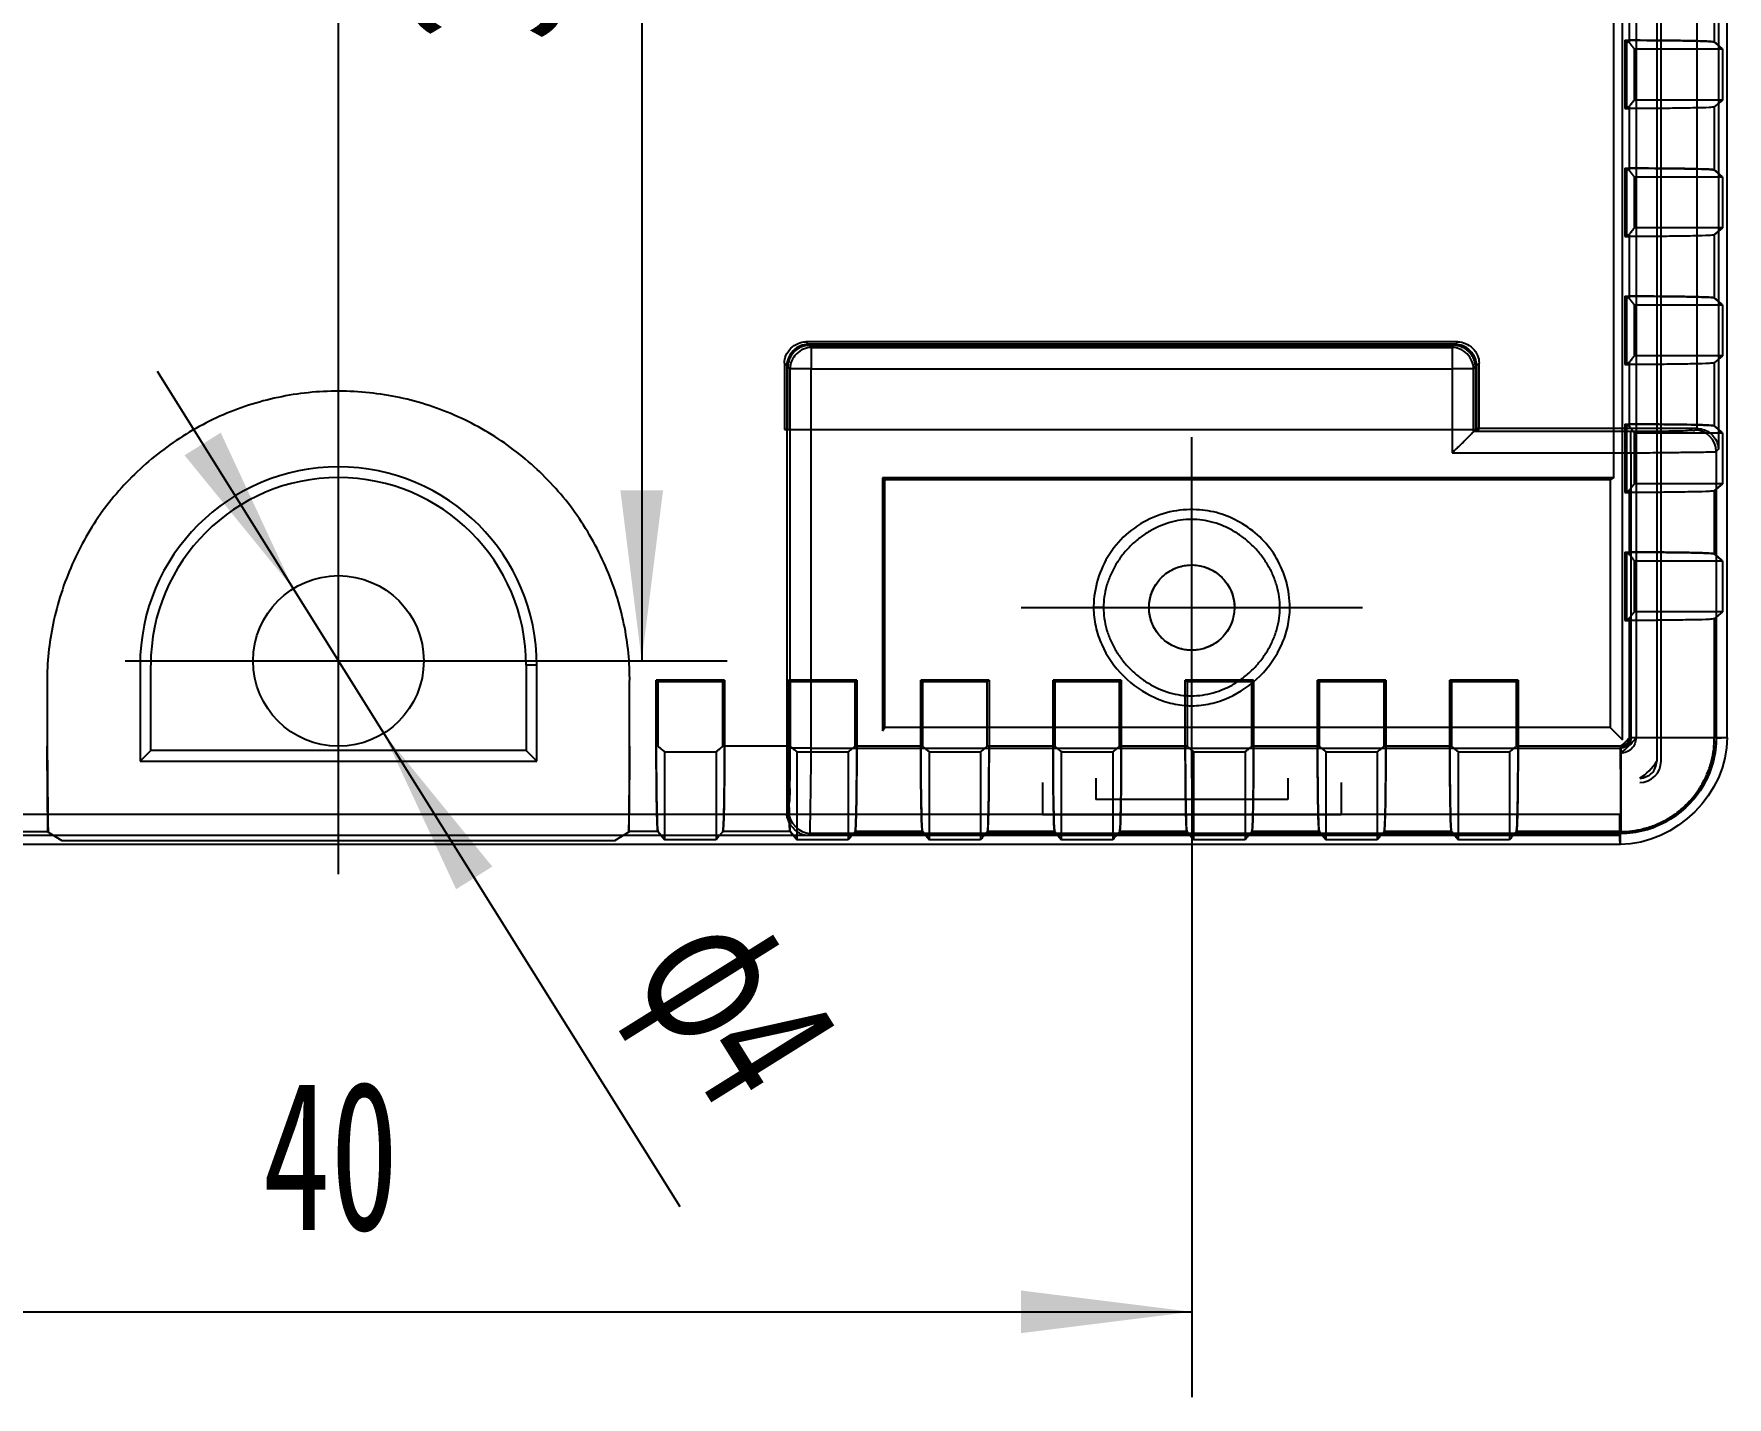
# Model space of a CAD drawing. Header units: millimetres. Extents: x 29 to 396, y -34 to 225.
# Drawn here: x 214.94 to 254.62, y 113.08 to 145.04 of the extents above; entities that cross this region are included whole.
import ezdxf

# ---------------------------------------------------------------- set-up
doc = ezdxf.new("R2010")
doc.units = ezdxf.units.MM
doc.linetypes.add('EB_DASHDOT', pattern=[39, 30, -3, 3, -3])
doc.layers.get('0').update_dxf_attribs({"lineweight": 0})
for name, color, linetype, lineweight in [('CAXA0', 7, 'Continuous', 70), ('CAXA1', 1, 'EB_DASHDOT', 25), ('CAXA4', 3, 'Continuous', 25)]:
    doc.layers.add(name, color=color, linetype=linetype, lineweight=lineweight)
doc.styles.add('标准', font='', dxfattribs={"width": 0.667})
doc.styles.get('标准').set_extended_font_data('FangSong_GB2312')
doc.dimstyles.new('标准', dxfattribs={"dimtxt": 3.5, "dimasz": 4, "dimexe": 2, "dimexo": 0, "dimtad": 1, "dimdsep": 46, "dimtxsty": '标准', "dimcen": 0, "dimdle": 6, "dimazin": 2, "dimtfac": 1, "dimtdec": 3, "dimtmove": 0, "dimatfit": 3, "dimfxl": 0, "dimtolj": 1, "dimtzin": 0, "dimarcsym": 0})

# ---------------------------------------------------------------- blocks, each defined once
blk = doc.blocks.new('*CAXBLOCK1314')
at = {"layer": 'CAXA0', "linetype": 'Continuous', "lineweight": 25}
for points in [[(229.182, 166.841), (228.682, 162.841), (229.682, 162.841)], [(229.182, 130.341), (228.682, 134.341), (229.682, 134.341)]]:
    blk.add_hatch(color=0, dxfattribs=at).paths.add_polyline_path(points, flags=0)
at = {"layer": 'CAXA0', "color": 0, "linetype": 'Continuous', "lineweight": 25}
for p, q in [((227.074, 166.841), (231.182, 166.841)), ((229.182, 166.841), (229.182, 130.341)), ((227.074, 130.341), (231.182, 130.341))]:
    blk.add_line(p, q, dxfattribs=at)
at = {"layer": 'CAXA0', "color": 0, "linetype": 'Continuous', "lineweight": 25, "insert": (223.762, 144.868), "char_height": 3.5, "attachment_point": 1, "rotation": 90, "style": '标准'}
blk.add_mtext('\\fFangSong_GB2312|b0|i0|p34;36.5', dxfattribs=at)
blk = doc.blocks.new('*CAXBLOCK1617')
at = {"layer": 'CAXA0', "linetype": 'Continuous', "lineweight": 25}
for points in [[(221.013, 132.037), (219.315, 135.693), (218.467, 135.162)], [(223.134, 128.646), (225.68, 125.52), (224.832, 124.989)]]:
    blk.add_hatch(color=0, dxfattribs=at).paths.add_polyline_path(points, flags=0)
at = {"layer": 'CAXA0', "color": 0, "linetype": 'Continuous', "lineweight": 25}
blk.add_line((230.081, 117.542), (217.831, 137.123), dxfattribs=at)
at = {"layer": 'CAXA0', "color": 0, "linetype": 'Continuous', "lineweight": 25, "insert": (231.853, 124.929), "char_height": 3.5, "attachment_point": 1, "rotation": 302.0312, "style": '标准'}
blk.add_mtext('\\fFangSong_GB2312|b0|i0|p34;φ4', dxfattribs=at)
blk = doc.blocks.new('*CAXBLOCK1718')
at = {"layer": 'CAXA0', "linetype": 'Continuous', "lineweight": 25}
for points in [[(202.074, 115.082), (206.074, 114.582), (206.074, 115.582)], [(242.074, 115.082), (238.074, 114.582), (238.074, 115.582)]]:
    blk.add_hatch(color=0, dxfattribs=at).paths.add_polyline_path(points, flags=0)
at = {"layer": 'CAXA0', "color": 0, "linetype": 'Continuous', "lineweight": 25}
for p, q in [((242.074, 127.591), (242.074, 113.082)), ((202.074, 126.291), (202.074, 113.082)), ((202.074, 115.082), (242.074, 115.082))]:
    blk.add_line(p, q, dxfattribs=at)
at = {"layer": 'CAXA0', "color": 0, "linetype": 'Continuous', "lineweight": 25, "insert": (220.299, 120.502), "char_height": 3.5, "attachment_point": 1, "style": '标准'}
blk.add_mtext('\\fFangSong_GB2312|b0|i0|p34;40', dxfattribs=at)

msp = doc.modelspace()

# ---------------------------------------------------------------- linework, layer by layer
at = {"color": 0, "linetype": 'Continuous', "lineweight": 25}
for p, q in [((253.074, 127.991), (253.074, 169.191)), ((254.624, 128.541), (254.624, 168.641)), ((251.965, 134.634), (251.965, 162.548)), ((254.42, 161.88), (254.42, 135.302)), ((253.92, 135.791), (253.92, 161.391)), ((252.171, 128.494), (252.171, 148.591)), ((252.49, 148.591), (252.49, 128.541)), ((252.974, 148.591), (252.974, 127.991)), ((252.325, 146.331), (252.325, 144.851)), ((254.323, 146.328), (254.323, 144.853)), ((252.224, 144.891), (252.423, 144.891)), ((252.264, 144.851), (252.224, 144.891)), ((252.224, 144.891), (252.224, 143.291)), ((252.325, 144.851), (252.264, 144.851)), ((252.264, 144.851), (252.264, 143.331)), ((252.451, 144.691), (254.515, 144.691)), ((252.451, 143.491), (252.451, 144.691)), ((254.515, 144.691), (254.323, 144.853)), ((254.515, 144.691), (254.515, 143.491)), ((252.264, 143.331), (252.224, 143.291)), ((252.224, 143.291), (252.324, 143.291)), ((252.264, 143.331), (252.325, 143.331)), ((252.325, 143.331), (252.325, 141.851)), ((254.515, 143.491), (252.451, 143.491)), ((254.515, 143.491), (254.323, 143.328)), ((254.323, 143.328), (254.323, 141.853)), ((252.224, 141.891), (252.423, 141.891)), ((252.264, 141.851), (252.224, 141.891)), ((252.224, 141.891), (252.224, 140.291)), ((252.325, 141.851), (252.264, 141.851)), ((252.264, 141.851), (252.264, 140.331)), ((252.451, 141.691), (254.515, 141.691)), ((252.451, 140.491), (252.451, 141.691)), ((254.515, 141.691), (254.323, 141.853)), ((254.515, 141.691), (254.515, 140.491)), ((252.264, 140.331), (252.224, 140.291)), ((252.224, 140.291), (252.324, 140.291)), ((252.264, 140.331), (252.325, 140.331)), ((252.325, 140.331), (252.325, 138.851)), ((254.515, 140.491), (252.451, 140.491)), ((254.323, 140.329), (254.515, 140.491)), ((254.515, 140.491), (254.323, 140.328)), ((254.323, 140.329), (254.323, 138.853)), ((252.224, 138.891), (252.423, 138.891)), ((252.264, 138.851), (252.224, 138.891)), ((252.224, 138.891), (252.224, 137.291)), ((252.325, 138.851), (252.264, 138.851)), ((252.264, 138.851), (252.264, 137.331)), ((252.451, 138.691), (254.515, 138.691)), ((252.451, 137.491), (252.451, 138.691)), ((254.515, 138.691), (254.323, 138.853)), ((254.515, 138.691), (254.515, 137.491)), ((248.31, 137.822), (233.026, 137.822)), ((233.084, 137.765), (233.026, 137.822)), ((248.253, 137.765), (233.084, 137.765)), ((233.111, 137.737), (248.226, 137.737)), ((233.157, 137.691), (233.111, 137.737)), ((248.226, 137.737), (248.18, 137.691)), ((248.31, 137.822), (248.253, 137.765)), ((233.157, 137.691), (248.18, 137.691)), ((233.157, 137.691), (233.157, 137.191)), ((248.179, 137.691), (248.18, 135.218)), ((252.264, 137.331), (252.224, 137.291)), ((252.264, 137.331), (252.325, 137.331)), ((252.325, 137.331), (252.325, 135.851)), ((254.515, 137.491), (252.451, 137.491)), ((254.515, 137.491), (254.323, 137.328)), ((254.323, 137.329), (254.323, 135.853)), ((232.526, 137.322), (232.584, 137.265)), ((232.526, 137.322), (232.526, 135.764)), ((232.584, 137.265), (232.584, 135.764)), ((232.658, 137.191), (232.611, 137.237)), ((232.611, 135.764), (232.611, 137.237)), ((233.157, 137.191), (232.657, 137.191)), ((232.657, 137.191), (232.657, 128.296)), ((233.157, 137.191), (248.18, 137.191)), ((233.157, 128.296), (233.157, 137.191)), ((248.68, 137.191), (248.18, 137.191)), ((248.726, 137.237), (248.679, 137.191)), ((248.68, 135.717), (248.68, 137.191)), ((248.726, 137.237), (248.726, 135.764)), ((248.753, 137.265), (248.81, 137.322)), ((248.753, 135.791), (248.753, 137.265)), ((248.81, 135.764), (248.81, 137.322)), ((252.224, 137.291), (252.324, 137.291)), ((232.611, 135.764), (232.526, 135.764)), ((232.584, 135.764), (232.584, 126.745)), ((232.611, 135.764), (248.81, 135.764)), ((248.68, 135.717), (248.753, 135.791)), ((253.92, 135.791), (248.753, 135.791)), ((252.224, 135.891), (252.423, 135.891)), ((252.264, 135.851), (252.224, 135.891)), ((252.224, 135.891), (252.224, 134.291)), ((252.325, 135.851), (252.264, 135.851)), ((252.264, 135.851), (252.264, 134.331)), ((253.908, 135.791), (253.868, 135.751)), ((254.515, 135.691), (254.323, 135.853)), ((252.369, 135.717), (248.68, 135.717)), ((252.369, 135.218), (252.369, 135.717)), ((252.451, 135.691), (254.515, 135.691)), ((252.451, 134.491), (252.451, 135.691)), ((254.515, 135.691), (254.515, 134.491)), ((248.18, 135.218), (252.369, 135.218)), ((252.369, 135.218), (252.369, 128.532)), ((254.42, 135.302), (254.368, 135.251)), ((254.368, 135.251), (254.368, 128.532)), ((251.965, 134.634), (234.83, 134.634)), ((234.88, 134.584), (234.83, 134.634)), ((234.83, 134.634), (234.83, 128.7)), ((251.88, 134.584), (234.88, 134.584)), ((234.88, 128.784), (234.88, 134.584)), ((251.88, 134.584), (251.88, 128.784)), ((252.264, 134.331), (252.224, 134.291)), ((252.224, 134.291), (252.324, 134.291)), ((252.264, 134.331), (252.325, 134.331)), ((252.325, 134.331), (252.325, 132.851)), ((254.515, 134.491), (252.451, 134.491)), ((254.323, 134.329), (254.515, 134.491)), ((254.515, 134.491), (254.323, 134.328)), ((254.323, 134.329), (254.323, 132.853)), ((252.224, 132.891), (252.423, 132.891)), ((252.264, 132.851), (252.224, 132.891)), ((252.224, 132.891), (252.224, 131.291)), ((252.325, 132.851), (252.264, 132.851)), ((252.264, 132.851), (252.264, 131.331)), ((252.451, 132.691), (254.515, 132.691)), ((252.451, 131.491), (252.451, 132.691)), ((254.515, 132.691), (254.323, 132.853)), ((254.515, 132.691), (254.515, 131.491)), ((240.006, 131.591), (239.774, 131.591)), ((244.141, 131.591), (244.374, 131.591)), ((254.515, 131.491), (252.451, 131.491)), ((254.515, 131.491), (254.323, 131.328)), ((252.264, 131.331), (252.224, 131.291)), ((252.224, 131.291), (252.324, 131.291)), ((252.264, 131.331), (252.325, 131.331)), ((252.325, 131.331), (252.325, 128.541)), ((254.323, 131.329), (254.323, 128.541)), ((217.424, 130.241), (217.424, 127.991)), ((217.674, 128.241), (217.674, 130.241)), ((226.724, 130.241), (226.474, 130.241)), ((226.474, 130.241), (226.474, 128.241)), ((226.724, 127.991), (226.724, 130.241)), ((215.247, 129.841), (215.247, 128.341)), ((228.9, 128.341), (228.9, 129.841)), ((231.124, 129.891), (229.524, 129.891)), ((229.524, 129.891), (229.564, 129.851)), ((229.524, 128.241), (229.524, 129.891)), ((231.083, 129.851), (229.564, 129.851)), ((229.564, 129.851), (229.564, 128.34)), ((231.083, 129.851), (231.124, 129.891)), ((231.083, 128.34), (231.083, 129.851)), ((231.124, 129.891), (231.124, 128.241)), ((234.224, 129.891), (232.624, 129.891)), ((232.624, 129.891), (232.664, 129.851)), ((232.624, 128.241), (232.624, 129.891)), ((234.183, 129.851), (232.664, 129.851)), ((232.664, 129.851), (232.664, 128.34)), ((234.183, 129.851), (234.224, 129.891)), ((234.183, 128.34), (234.183, 129.851)), ((234.224, 129.891), (234.224, 128.241)), ((237.324, 129.891), (235.724, 129.891)), ((235.724, 129.891), (235.764, 129.851)), ((235.724, 128.241), (235.724, 129.891)), ((237.283, 129.851), (235.764, 129.851)), ((235.764, 129.851), (235.764, 128.34)), ((237.283, 129.851), (237.324, 129.891)), ((237.283, 128.34), (237.283, 129.851)), ((237.324, 129.891), (237.324, 128.241)), ((240.424, 129.891), (238.824, 129.891)), ((238.824, 129.891), (238.864, 129.851)), ((238.824, 128.241), (238.824, 129.891)), ((240.383, 129.851), (238.864, 129.851)), ((238.864, 129.851), (238.864, 128.34)), ((240.383, 129.851), (240.424, 129.891)), ((240.383, 128.34), (240.383, 129.851)), ((240.424, 129.891), (240.424, 128.241)), ((243.524, 129.891), (241.924, 129.891)), ((241.924, 129.891), (241.964, 129.851)), ((241.924, 128.241), (241.924, 129.891)), ((243.483, 129.851), (241.964, 129.851)), ((241.964, 129.851), (241.964, 128.34)), ((243.483, 129.851), (243.524, 129.891)), ((243.483, 128.34), (243.483, 129.851)), ((243.524, 129.891), (243.524, 128.241)), ((246.624, 129.891), (245.024, 129.891)), ((245.024, 129.891), (245.064, 129.851)), ((245.024, 128.241), (245.024, 129.891)), ((246.583, 129.851), (245.064, 129.851)), ((245.064, 129.851), (245.064, 128.34)), ((246.583, 129.851), (246.624, 129.891)), ((246.583, 128.34), (246.583, 129.851)), ((246.624, 129.891), (246.624, 128.241)), ((249.724, 129.891), (248.124, 129.891)), ((248.124, 129.891), (248.164, 129.851)), ((248.124, 128.241), (248.124, 129.891)), ((249.683, 129.851), (248.164, 129.851)), ((248.164, 129.851), (248.164, 128.34)), ((249.683, 129.851), (249.724, 129.891)), ((249.683, 128.34), (249.683, 129.851)), ((249.724, 129.891), (249.724, 128.241)), ((234.83, 128.7), (234.88, 128.784)), ((251.88, 128.784), (234.88, 128.784)), ((251.88, 128.784), (252.171, 128.494)), ((217.424, 127.991), (217.674, 128.241)), ((226.474, 128.241), (217.674, 128.241)), ((226.724, 127.991), (226.474, 128.241)), ((229.724, 128.214), (230.924, 128.214)), ((229.724, 126.15), (229.724, 128.214)), ((230.924, 128.214), (230.924, 126.15)), ((232.664, 128.34), (231.083, 128.34)), ((233.157, 128.296), (232.657, 128.296)), ((232.824, 128.214), (234.024, 128.214)), ((232.824, 126.15), (232.824, 128.214)), ((233.157, 128.296), (252.132, 128.296)), ((234.024, 128.214), (234.024, 126.15)), ((235.764, 128.34), (234.183, 128.34)), ((235.924, 128.214), (237.124, 128.214)), ((235.924, 126.15), (235.924, 128.214)), ((237.124, 128.214), (237.124, 126.15)), ((238.864, 128.34), (237.283, 128.34)), ((239.024, 128.214), (240.224, 128.214)), ((239.024, 126.15), (239.024, 128.214)), ((240.224, 128.214), (240.224, 126.15)), ((241.964, 128.34), (240.383, 128.34)), ((242.124, 128.214), (243.324, 128.214)), ((242.124, 126.15), (242.124, 128.214)), ((243.324, 128.214), (243.324, 126.15)), ((245.064, 128.34), (243.483, 128.34)), ((245.224, 128.214), (246.424, 128.214)), ((245.224, 126.15), (245.224, 128.214)), ((246.424, 128.214), (246.424, 126.15)), ((248.164, 128.34), (246.583, 128.34)), ((248.324, 128.214), (249.524, 128.214)), ((248.324, 126.15), (248.324, 128.214)), ((249.524, 128.214), (249.524, 126.15)), ((252.124, 128.34), (249.683, 128.34)), ((252.189, 128.306), (252.117, 128.296)), ((252.12, 128.296), (252.132, 126.296)), ((252.124, 128.341), (252.124, 126.342)), ((252.132, 128.296), (252.132, 126.296)), ((252.256, 128.337), (252.189, 128.306)), ((252.339, 128.426), (252.256, 128.337)), ((254.624, 128.541), (252.324, 128.541)), ((252.369, 128.532), (252.339, 128.426)), ((252.369, 128.55), (254.368, 128.55)), ((254.368, 128.532), (254.624, 128.55)), ((217.424, 127.991), (226.724, 127.991)), ((238.574, 127.491), (238.574, 126.741)), ((239.824, 127.591), (239.824, 127.091)), ((244.324, 127.591), (244.324, 127.091)), ((245.574, 127.491), (245.574, 126.741)), ((244.324, 127.091), (239.824, 127.091)), ((197.079, 126.745), (252.102, 126.745)), ((232.624, 126.796), (232.584, 126.756)), ((238.574, 126.741), (245.574, 126.741)), ((252.102, 126.745), (252.102, 126.245)), ((252.102, 126.245), (196.592, 126.245)), ((214.586, 126.342), (215.267, 126.342)), ((215.247, 126.342), (215.592, 126.132)), ((228.555, 126.132), (228.9, 126.342)), ((229.561, 126.342), (228.88, 126.342)), ((229.561, 126.342), (229.724, 126.15)), ((229.724, 126.15), (229.561, 126.342)), ((232.661, 126.342), (231.086, 126.342)), ((232.661, 126.342), (232.824, 126.15)), ((232.824, 126.15), (232.661, 126.342)), ((233.123, 126.296), (233.072, 126.245)), ((252.132, 126.296), (233.123, 126.296)), ((235.761, 126.342), (234.186, 126.342)), ((235.761, 126.342), (235.924, 126.15)), ((235.924, 126.15), (235.761, 126.342)), ((238.861, 126.342), (237.286, 126.342)), ((238.861, 126.342), (239.024, 126.15)), ((239.024, 126.15), (238.861, 126.342)), ((241.961, 126.342), (240.386, 126.342)), ((241.961, 126.342), (242.124, 126.15)), ((242.124, 126.15), (241.961, 126.342)), ((245.061, 126.342), (243.486, 126.342)), ((245.061, 126.342), (245.224, 126.15)), ((245.224, 126.15), (245.061, 126.342)), ((248.161, 126.342), (246.586, 126.342)), ((248.161, 126.342), (248.324, 126.15)), ((248.324, 126.15), (248.161, 126.342)), ((252.124, 126.342), (249.686, 126.342)), ((252.114, 126.041), (252.099, 126.296)), ((252.124, 126.041), (252.124, 126.342)), ((252.124, 126.041), (192.024, 126.041)), ((215.592, 126.132), (228.555, 126.132)), ((230.924, 126.15), (229.724, 126.15)), ((234.024, 126.15), (232.824, 126.15)), ((237.124, 126.15), (235.924, 126.15)), ((240.224, 126.15), (239.024, 126.15)), ((243.324, 126.15), (242.124, 126.15)), ((246.424, 126.15), (245.224, 126.15)), ((249.524, 126.15), (248.324, 126.15))]:
    msp.add_line(p, q, dxfattribs=at)
for centre, radius in [((242.074, 131.591), 1), ((222.074, 130.341), 2)]:
    msp.add_circle(centre, radius, dxfattribs=at)
for centre, radius, start, end in [((251.094, 140.849), 5.144, 48.3221, 51.125), ((251.094, 137.849), 5.144, 48.3214, 51.1251), ((251.094, 134.849), 5.144, 48.3221, 51.125), ((232.555, 127.152), 8.611, 89.8096, 90.1904), ((232.497, 126.98), 8.784, 89.2532, 89.4324), ((253.868, 135.251), 0.5, 0.0361, 89.9639), ((251.094, 131.849), 5.144, 48.3214, 51.1251), ((222.074, 130.241), 4.65, 0, 180), ((222.074, 130.241), 4.4, 0, 180), ((271.386, 101.626), 38.298, 120.4708, 120.618), ((251.094, 128.849), 5.144, 48.3221, 51.125), ((250.777, 129.888), 2.179, 308.1707, 321.8293), ((251.383, 129.281), 1.198, 308.1707, 321.8293), ((252.574, 127.991), 0.5, 270, 360)]:
    msp.add_arc(centre, radius, start, end, dxfattribs=at)
for points, knots in [([(254.323, 144.853), (254.298, 144.857), (254.206, 144.869), (254.008, 144.872), (253.701, 144.881), (253.3, 144.886), (252.831, 144.89), (252.497, 144.891), (252.324, 144.891)], [0, 0, 0, 0, 0.076499, 0.278488, 0.591535, 0.999243, 1.480639, 2.000453, 2.000453, 2.000453, 2.000453]), ([(252.423, 144.891), (252.591, 144.891), (252.903, 144.89), (253.334, 144.886), (253.685, 144.881), (253.951, 144.876), (254.138, 144.868), (254.253, 144.865), (254.307, 144.857), (254.323, 144.854)], [0, 0, 0, 0, 0.503613, 0.936237, 1.291408, 1.558587, 1.733889, 1.853468, 1.90021, 1.90021, 1.90021, 1.90021]), ([(252.451, 144.691), (252.437, 144.709), (252.408, 144.744), (252.366, 144.797), (252.339, 144.833), (252.325, 144.851)], [0, 0, 0, 0, 0.0679671, 0.1356764, 0.2031294, 0.2031294, 0.2031294, 0.2031294]), ([(254.323, 143.328), (254.283, 143.323), (254.135, 143.309), (253.831, 143.305), (253.388, 143.296), (252.866, 143.292), (252.498, 143.291), (252.309, 143.291)], [0, 0, 0, 0, 0.119719, 0.446981, 0.91125, 1.447742, 2.014844, 2.014844, 2.014844, 2.014844]), ([(252.325, 143.331), (252.339, 143.349), (252.366, 143.385), (252.408, 143.438), (252.437, 143.473), (252.451, 143.491)], [0, 0, 0, 0, 0.0674531, 0.1351624, 0.2031294, 0.2031294, 0.2031294, 0.2031294]), ([(254.323, 141.853), (254.298, 141.857), (254.206, 141.869), (254.008, 141.872), (253.701, 141.882), (253.3, 141.886), (252.831, 141.89), (252.497, 141.891), (252.324, 141.891)], [0, 0, 0, 0, 0.076499, 0.278488, 0.591535, 0.999243, 1.480639, 2.000453, 2.000453, 2.000453, 2.000453]), ([(252.451, 141.691), (252.437, 141.709), (252.408, 141.744), (252.366, 141.797), (252.339, 141.833), (252.325, 141.851)], [0, 0, 0, 0, 0.0679671, 0.1356764, 0.2031294, 0.2031294, 0.2031294, 0.2031294]), ([(252.423, 141.891), (252.591, 141.891), (252.903, 141.89), (253.333, 141.886), (253.685, 141.881), (253.951, 141.876), (254.138, 141.868), (254.252, 141.865), (254.307, 141.857), (254.323, 141.854)], [0, 0, 0, 0, 0.50319, 0.935523, 1.290541, 1.557702, 1.733175, 1.853009, 1.900151, 1.900151, 1.900151, 1.900151]), ([(254.323, 140.328), (254.283, 140.323), (254.134, 140.309), (253.829, 140.305), (253.386, 140.296), (252.863, 140.292), (252.496, 140.291), (252.307, 140.291)], [0, 0, 0, 0, 0.121044, 0.449135, 0.913542, 1.449904, 2.016952, 2.016952, 2.016952, 2.016952]), ([(252.325, 140.331), (252.339, 140.349), (252.366, 140.385), (252.408, 140.438), (252.437, 140.473), (252.451, 140.491)], [0, 0, 0, 0, 0.0674531, 0.1351624, 0.2031294, 0.2031294, 0.2031294, 0.2031294]), ([(254.323, 138.853), (254.298, 138.857), (254.206, 138.869), (254.008, 138.872), (253.701, 138.882), (253.3, 138.886), (252.831, 138.89), (252.497, 138.891), (252.324, 138.891)], [0, 0, 0, 0, 0.076499, 0.278488, 0.591535, 0.999243, 1.480639, 2.000453, 2.000453, 2.000453, 2.000453]), ([(252.451, 138.691), (252.437, 138.709), (252.408, 138.744), (252.366, 138.797), (252.339, 138.833), (252.325, 138.851)], [0, 0, 0, 0, 0.0679671, 0.1356764, 0.2031294, 0.2031294, 0.2031294, 0.2031294]), ([(252.423, 138.891), (252.591, 138.891), (252.903, 138.89), (253.334, 138.886), (253.685, 138.881), (253.951, 138.876), (254.138, 138.868), (254.253, 138.865), (254.307, 138.857), (254.323, 138.854)], [0, 0, 0, 0, 0.503613, 0.936237, 1.291408, 1.558587, 1.733889, 1.853468, 1.90021, 1.90021, 1.90021, 1.90021]), ([(232.526, 137.322), (232.526, 137.383), (232.555, 137.513), (232.669, 137.679), (232.835, 137.793), (232.965, 137.822), (233.026, 137.822)], [0, 0, 0, 0, 0.1836308, 0.3867837, 0.5904803, 0.7743841, 0.7743841, 0.7743841, 0.7743841]), ([(233.084, 137.765), (233.022, 137.765), (232.892, 137.736), (232.727, 137.622), (232.612, 137.456), (232.584, 137.326), (232.584, 137.265)], [0, 0, 0, 0, 0.1836308, 0.3867837, 0.5904803, 0.7743841, 0.7743841, 0.7743841, 0.7743841]), ([(233.111, 137.737), (233.045, 137.737), (232.907, 137.713), (232.739, 137.589), (232.63, 137.419), (232.611, 137.289), (232.611, 137.229)], [0, 0, 0, 0, 0.1996582, 0.4054346, 0.6080259, 0.7892974, 0.7892974, 0.7892974, 0.7892974]), ([(248.726, 137.237), (248.726, 137.264), (248.72, 137.32), (248.697, 137.401), (248.659, 137.479), (248.608, 137.552), (248.544, 137.616), (248.47, 137.67), (248.39, 137.709), (248.308, 137.732), (248.253, 137.737), (248.226, 137.737)], [0, 0, 0, 0, 0.0812273, 0.1652986, 0.2518675, 0.3408388, 0.4315183, 0.5228816, 0.6121316, 0.6972504, 0.778376, 0.778376, 0.778376, 0.778376]), ([(248.753, 137.265), (248.753, 137.326), (248.725, 137.456), (248.61, 137.622), (248.445, 137.736), (248.314, 137.765), (248.253, 137.765)], [0, 0, 0, 0, 0.1836308, 0.3867837, 0.5904803, 0.7743841, 0.7743841, 0.7743841, 0.7743841]), ([(248.31, 137.822), (248.371, 137.822), (248.501, 137.794), (248.667, 137.679), (248.782, 137.514), (248.81, 137.383), (248.81, 137.322)], [0, 0, 0, 0, 0.1836308, 0.3867837, 0.5904803, 0.7743841, 0.7743841, 0.7743841, 0.7743841]), ([(233.158, 137.691), (233.096, 137.691), (232.966, 137.662), (232.801, 137.548), (232.686, 137.382), (232.658, 137.252), (232.658, 137.191)], [0, 0, 0, 0, 0.1836308, 0.3867837, 0.5904803, 0.7743841, 0.7743841, 0.7743841, 0.7743841]), ([(248.679, 137.191), (248.679, 137.252), (248.651, 137.382), (248.536, 137.548), (248.371, 137.662), (248.24, 137.691), (248.179, 137.691)], [0, 0, 0, 0, 0.1836308, 0.3867837, 0.5904803, 0.7743841, 0.7743841, 0.7743841, 0.7743841]), ([(254.323, 137.328), (254.283, 137.323), (254.135, 137.309), (253.831, 137.305), (253.388, 137.296), (252.866, 137.292), (252.498, 137.291), (252.309, 137.291)], [0, 0, 0, 0, 0.119719, 0.446981, 0.91125, 1.447742, 2.014844, 2.014844, 2.014844, 2.014844]), ([(252.325, 137.331), (252.339, 137.349), (252.366, 137.385), (252.408, 137.438), (252.437, 137.473), (252.451, 137.491)], [0, 0, 0, 0, 0.0674531, 0.1351624, 0.2031294, 0.2031294, 0.2031294, 0.2031294]), ([(233.137, 137.191), (233.138, 137.194), (233.139, 137.201), (233.147, 137.209), (233.154, 137.211), (233.158, 137.211)], [0, 0, 0, 0, 0.01087334, 0.02073463, 0.03114074, 0.03114074, 0.03114074, 0.03114074]), ([(248.179, 137.211), (248.183, 137.211), (248.19, 137.209), (248.197, 137.201), (248.199, 137.194), (248.199, 137.191)], [0, 0, 0, 0, 0.01087334, 0.02073463, 0.03114074, 0.03114074, 0.03114074, 0.03114074]), ([(228.9, 129.841), (228.906, 130.298), (228.81, 131.235), (228.375, 132.591), (227.66, 133.848), (226.699, 134.931), (225.534, 135.783), (224.217, 136.375), (222.805, 136.678), (221.361, 136.68), (219.949, 136.382), (218.628, 135.791), (217.463, 134.94), (216.496, 133.874), (215.785, 132.615), (215.345, 131.254), (215.242, 130.302), (215.247, 129.841)], [0, 0, 0, 0, 1.371965, 2.798777, 4.244063, 5.678752, 7.109472, 8.543479, 9.977724, 11.411483, 12.842686, 14.276011, 15.720529, 17.140696, 18.560977, 20.023514, 21.406352, 21.406352, 21.406352, 21.406352]), ([(254.323, 135.853), (254.298, 135.858), (254.206, 135.869), (254.008, 135.873), (253.701, 135.882), (253.3, 135.886), (252.831, 135.89), (252.497, 135.891), (252.324, 135.891)], [0, 0, 0, 0, 0.076499, 0.278488, 0.591535, 0.999243, 1.480639, 2.000453, 2.000453, 2.000453, 2.000453]), ([(252.451, 135.691), (252.437, 135.709), (252.408, 135.744), (252.366, 135.797), (252.339, 135.833), (252.325, 135.851)], [0, 0, 0, 0, 0.0679671, 0.1356764, 0.2031294, 0.2031294, 0.2031294, 0.2031294]), ([(253.868, 135.751), (253.859, 135.734), (253.766, 135.754), (253.631, 135.724), (253.389, 135.73), (253.092, 135.72), (252.743, 135.719), (252.496, 135.717), (252.369, 135.717)], [0, 0, 0, 0, 0.058817, 0.21686, 0.458697, 0.759103, 1.118559, 1.500635, 1.500635, 1.500635, 1.500635]), ([(252.423, 135.891), (252.591, 135.891), (252.903, 135.89), (253.333, 135.886), (253.685, 135.881), (253.951, 135.876), (254.138, 135.868), (254.252, 135.865), (254.307, 135.857), (254.323, 135.854)], [0, 0, 0, 0, 0.50319, 0.935523, 1.290541, 1.557702, 1.733175, 1.853009, 1.900151, 1.900151, 1.900151, 1.900151]), ([(253.908, 135.791), (253.958, 135.791), (254.058, 135.776), (254.197, 135.712), (254.314, 135.606), (254.396, 135.466), (254.418, 135.358), (254.42, 135.302)], [0, 0, 0, 0, 0.1474486, 0.299724, 0.4544521, 0.6126552, 0.7788969, 0.7788969, 0.7788969, 0.7788969]), ([(248.68, 135.717), (248.677, 135.715), (248.67, 135.706), (248.653, 135.688), (248.626, 135.659), (248.587, 135.621), (248.539, 135.574), (248.481, 135.514), (248.414, 135.444), (248.335, 135.369), (248.254, 135.295), (248.204, 135.242), (248.18, 135.218)], [0, 0, 0, 0, 0.0090686, 0.0340556, 0.0746839, 0.1292095, 0.1967787, 0.2783137, 0.3766341, 0.4892229, 0.6036114, 0.7071399, 0.7071399, 0.7071399, 0.7071399]), ([(252.369, 135.218), (252.539, 135.22), (252.862, 135.224), (253.321, 135.228), (253.718, 135.236), (254.036, 135.232), (254.238, 135.254), (254.344, 135.238), (254.368, 135.251)], [0, 0, 0, 0, 0.509175, 0.969929, 1.377044, 1.702823, 1.916747, 1.999917, 1.999917, 1.999917, 1.999917]), ([(254.323, 134.328), (254.283, 134.323), (254.134, 134.309), (253.829, 134.305), (253.386, 134.296), (252.863, 134.292), (252.496, 134.291), (252.307, 134.291)], [0, 0, 0, 0, 0.121044, 0.449135, 0.913542, 1.449904, 2.016952, 2.016952, 2.016952, 2.016952]), ([(252.325, 134.331), (252.339, 134.349), (252.366, 134.385), (252.408, 134.438), (252.437, 134.473), (252.451, 134.491)], [0, 0, 0, 0, 0.0674531, 0.1351624, 0.2031294, 0.2031294, 0.2031294, 0.2031294]), ([(244.374, 131.591), (244.372, 131.794), (244.321, 132.197), (244.089, 132.748), (243.736, 133.218), (243.288, 133.563), (242.791, 133.805), (242.233, 133.904), (241.624, 133.879), (240.999, 133.662), (240.449, 133.265), (240.038, 132.729), (239.804, 132.111), (239.765, 131.676), (239.777, 131.465)], [0, 0, 0, 0, 0.607907, 1.204052, 1.774804, 2.350742, 2.884997, 3.417213, 4.033879, 4.695139, 5.371066, 6.038453, 6.693793, 7.328108, 7.328108, 7.328108, 7.328108]), ([(244.141, 131.591), (244.141, 131.675), (244.129, 131.847), (244.074, 132.104), (243.982, 132.36), (243.855, 132.604), (243.698, 132.831), (243.515, 133.037), (243.308, 133.22), (243.081, 133.376), (242.838, 133.501), (242.584, 133.593), (242.327, 133.647), (242.069, 133.665), (241.811, 133.646), (241.553, 133.59), (241.3, 133.497), (241.057, 133.37), (240.832, 133.214), (240.628, 133.032), (240.447, 132.828), (240.291, 132.602), (240.165, 132.359), (240.073, 132.104), (240.018, 131.847), (240.007, 131.674), (240.007, 131.59)], [0, 0, 0, 0, 0.251478, 0.515483, 0.787244, 1.063088, 1.339277, 1.614428, 1.88848, 2.163222, 2.438562, 2.708445, 2.969621, 3.225314, 3.481125, 3.742904, 4.013763, 4.288991, 4.562484, 4.834356, 5.106341, 5.37973, 5.654311, 5.925964, 6.190194, 6.442273, 6.442273, 6.442273, 6.442273]), ([(241.074, 131.606), (241.077, 131.711), (241.113, 131.922), (241.263, 132.204), (241.494, 132.426), (241.783, 132.563), (242.099, 132.608), (242.414, 132.548), (242.696, 132.394), (242.917, 132.162), (243.051, 131.885), (243.078, 131.686), (243.074, 131.591)], [0, 0, 0, 0, 0.314254, 0.62948, 0.942656, 1.25888, 1.573217, 1.884556, 2.204187, 2.523183, 2.828772, 3.113638, 3.113638, 3.113638, 3.113638]), ([(254.323, 132.853), (254.298, 132.858), (254.206, 132.869), (254.008, 132.873), (253.701, 132.882), (253.3, 132.886), (252.831, 132.89), (252.497, 132.891), (252.324, 132.891)], [0, 0, 0, 0, 0.076499, 0.278488, 0.591535, 0.999243, 1.480639, 2.000453, 2.000453, 2.000453, 2.000453]), ([(252.451, 132.691), (252.437, 132.709), (252.408, 132.744), (252.366, 132.797), (252.339, 132.833), (252.325, 132.851)], [0, 0, 0, 0, 0.0679671, 0.1356764, 0.2031294, 0.2031294, 0.2031294, 0.2031294]), ([(252.423, 132.891), (252.591, 132.891), (252.903, 132.89), (253.334, 132.886), (253.685, 132.881), (253.951, 132.876), (254.138, 132.868), (254.253, 132.865), (254.307, 132.857), (254.323, 132.854)], [0, 0, 0, 0, 0.503613, 0.936237, 1.291408, 1.558587, 1.733889, 1.853468, 1.90021, 1.90021, 1.90021, 1.90021]), ([(239.774, 131.591), (239.774, 131.441), (239.808, 131.142), (239.998, 130.577), (240.434, 129.952), (241.059, 129.515), (241.625, 129.325), (242.074, 129.274), (242.522, 129.325), (243.088, 129.515), (243.713, 129.952), (244.149, 130.577), (244.339, 131.142), (244.374, 131.441), (244.374, 131.591)], [0, 0, 0, 0, 0.446483, 0.892966, 1.785932, 2.678898, 3.125381, 3.571864, 4.018347, 4.46483, 5.357796, 6.250763, 6.697246, 7.143729, 7.143729, 7.143729, 7.143729]), ([(240.007, 131.59), (240.007, 131.507), (240.018, 131.335), (240.073, 131.078), (240.165, 130.823), (240.291, 130.58), (240.446, 130.354), (240.627, 130.15), (240.831, 129.968), (241.057, 129.812), (241.3, 129.685), (241.553, 129.592), (241.811, 129.536), (242.069, 129.517), (242.327, 129.535), (242.584, 129.59), (242.838, 129.681), (243.082, 129.806), (243.309, 129.963), (243.515, 130.145), (243.698, 130.351), (243.855, 130.578), (243.982, 130.823), (244.074, 131.078), (244.129, 131.335), (244.141, 131.507), (244.141, 131.591)], [0, 0, 0, 0, 0.250531, 0.514388, 0.785867, 1.060416, 1.333863, 1.605936, 1.877891, 2.151429, 2.426677, 2.697564, 2.959368, 3.215197, 3.470916, 3.732126, 4.002051, 4.277446, 4.55228, 4.826383, 5.101471, 5.377524, 5.653237, 5.924925, 6.188934, 6.440503, 6.440503, 6.440503, 6.440503]), ([(243.074, 131.591), (243.074, 131.489), (243.041, 131.28), (242.899, 130.996), (242.671, 130.769), (242.384, 130.625), (242.068, 130.574), (241.753, 130.628), (241.468, 130.774), (241.245, 131.003), (241.104, 131.29), (241.074, 131.502), (241.074, 131.606)], [0, 0, 0, 0, 0.306887, 0.621508, 0.937576, 1.255445, 1.568934, 1.883558, 2.198525, 2.512139, 2.827804, 3.141787, 3.141787, 3.141787, 3.141787]), ([(252.325, 131.331), (252.339, 131.349), (252.366, 131.385), (252.408, 131.438), (252.437, 131.473), (252.451, 131.491)], [0, 0, 0, 0, 0.0674531, 0.1351624, 0.2031294, 0.2031294, 0.2031294, 0.2031294]), ([(254.323, 131.328), (254.283, 131.323), (254.135, 131.309), (253.831, 131.305), (253.388, 131.296), (252.866, 131.292), (252.498, 131.291), (252.309, 131.291)], [0, 0, 0, 0, 0.119719, 0.446981, 0.91125, 1.447742, 2.014844, 2.014844, 2.014844, 2.014844]), ([(215.267, 126.342), (215.266, 126.368), (215.262, 126.468), (215.26, 126.688), (215.256, 127.03), (215.253, 127.452), (215.25, 127.899), (215.248, 128.197), (215.247, 128.341)], [0, 0, 0, 0, 0.078311, 0.300648, 0.660107, 1.105886, 1.56657, 1.999629, 1.999629, 1.999629, 1.999629]), ([(215.247, 128.341), (215.249, 128.186), (215.252, 127.873), (215.256, 127.414), (215.26, 126.998), (215.264, 126.669), (215.266, 126.463), (215.267, 126.367), (215.267, 126.343)], [0, 0, 0, 0, 0.46555, 0.938511, 1.378865, 1.710937, 1.925679, 1.998702, 1.998702, 1.998702, 1.998702]), ([(228.88, 126.342), (228.881, 126.368), (228.885, 126.468), (228.887, 126.688), (228.891, 127.03), (228.894, 127.452), (228.897, 127.899), (228.899, 128.197), (228.9, 128.341)], [0, 0, 0, 0, 0.078311, 0.300648, 0.660107, 1.105886, 1.56657, 1.999629, 1.999629, 1.999629, 1.999629]), ([(228.9, 128.341), (228.899, 128.186), (228.895, 127.873), (228.891, 127.414), (228.887, 126.998), (228.883, 126.669), (228.881, 126.463), (228.88, 126.367), (228.88, 126.343)], [0, 0, 0, 0, 0.46555, 0.938511, 1.378865, 1.710937, 1.925679, 1.998702, 1.998702, 1.998702, 1.998702]), ([(229.524, 128.341), (229.523, 128.214), (229.524, 127.951), (229.526, 127.562), (229.531, 127.188), (229.536, 126.863), (229.545, 126.606), (229.549, 126.44), (229.558, 126.362), (229.561, 126.342)], [0, 0, 0, 0, 0.381638, 0.787649, 1.166921, 1.503422, 1.765294, 1.938197, 2.000324, 2.000324, 2.000324, 2.000324]), ([(229.561, 126.342), (229.556, 126.375), (229.543, 126.501), (229.539, 126.775), (229.529, 127.192), (229.525, 127.699), (229.524, 128.058), (229.524, 128.241)], [0, 0, 0, 0, 0.099692, 0.379837, 0.821077, 1.351633, 1.900091, 1.900091, 1.900091, 1.900091]), ([(229.564, 128.34), (229.582, 128.326), (229.617, 128.297), (229.67, 128.255), (229.706, 128.228), (229.724, 128.214)], [0, 0, 0, 0, 0.0681625, 0.1358719, 0.2031327, 0.2031327, 0.2031327, 0.2031327]), ([(230.924, 128.214), (230.941, 128.228), (230.977, 128.255), (231.03, 128.297), (231.065, 128.326), (231.083, 128.34)], [0, 0, 0, 0, 0.0672609, 0.1349702, 0.2031327, 0.2031327, 0.2031327, 0.2031327]), ([(231.086, 126.342), (231.09, 126.367), (231.101, 126.459), (231.105, 126.656), (231.114, 126.964), (231.119, 127.364), (231.123, 127.834), (231.124, 128.168), (231.124, 128.341)], [0, 0, 0, 0, 0.0765, 0.278488, 0.591535, 0.999243, 1.480639, 2.000454, 2.000454, 2.000454, 2.000454]), ([(231.124, 128.241), (231.123, 128.067), (231.122, 127.738), (231.118, 127.281), (231.113, 126.91), (231.105, 126.633), (231.1, 126.456), (231.09, 126.368), (231.086, 126.342)], [0, 0, 0, 0, 0.52153, 0.987076, 1.371, 1.634652, 1.819317, 1.900395, 1.900395, 1.900395, 1.900395]), ([(232.624, 128.341), (232.624, 128.173), (232.624, 127.847), (232.628, 127.385), (232.633, 126.983), (232.642, 126.67), (232.645, 126.465), (232.657, 126.368), (232.661, 126.342)], [0, 0, 0, 0, 0.503628, 0.97806, 1.387123, 1.708248, 1.919289, 2.000447, 2.000447, 2.000447, 2.000447]), ([(232.657, 128.296), (232.657, 128.139), (232.658, 127.839), (232.646, 127.435), (232.657, 127.102), (232.618, 126.925), (232.644, 126.808), (232.624, 126.796)], [0, 0, 0, 0, 0.469116, 0.896786, 1.227233, 1.429529, 1.50062, 1.50062, 1.50062, 1.50062]), ([(232.661, 126.342), (232.656, 126.375), (232.643, 126.501), (232.639, 126.775), (232.629, 127.192), (232.625, 127.699), (232.624, 128.058), (232.624, 128.241)], [0, 0, 0, 0, 0.099692, 0.379837, 0.821077, 1.351633, 1.900091, 1.900091, 1.900091, 1.900091]), ([(232.664, 128.34), (232.682, 128.326), (232.717, 128.297), (232.77, 128.255), (232.806, 128.228), (232.824, 128.214)], [0, 0, 0, 0, 0.0681625, 0.1358719, 0.2031327, 0.2031327, 0.2031327, 0.2031327]), ([(233.123, 126.296), (233.135, 126.319), (233.122, 126.416), (233.141, 126.605), (233.138, 126.912), (233.147, 127.31), (233.151, 127.783), (233.155, 128.12), (233.157, 128.296)], [0, 0, 0, 0, 0.077755, 0.273332, 0.581198, 0.989882, 1.472154, 1.99992, 1.99992, 1.99992, 1.99992]), ([(234.024, 128.214), (234.041, 128.228), (234.077, 128.255), (234.13, 128.297), (234.165, 128.326), (234.183, 128.34)], [0, 0, 0, 0, 0.0672609, 0.1349702, 0.2031327, 0.2031327, 0.2031327, 0.2031327]), ([(234.186, 126.342), (234.19, 126.367), (234.201, 126.459), (234.205, 126.656), (234.214, 126.964), (234.219, 127.364), (234.223, 127.834), (234.224, 128.168), (234.224, 128.341)], [0, 0, 0, 0, 0.0765, 0.278488, 0.591535, 0.999243, 1.480639, 2.000454, 2.000454, 2.000454, 2.000454]), ([(234.224, 128.241), (234.223, 128.067), (234.222, 127.738), (234.218, 127.281), (234.213, 126.91), (234.205, 126.633), (234.2, 126.456), (234.19, 126.368), (234.186, 126.342)], [0, 0, 0, 0, 0.52153, 0.987076, 1.371, 1.634652, 1.819317, 1.900395, 1.900395, 1.900395, 1.900395]), ([(235.724, 128.341), (235.724, 128.173), (235.724, 127.847), (235.728, 127.385), (235.733, 126.983), (235.742, 126.67), (235.745, 126.465), (235.757, 126.368), (235.761, 126.342)], [0, 0, 0, 0, 0.503628, 0.97806, 1.387123, 1.708248, 1.919289, 2.000447, 2.000447, 2.000447, 2.000447]), ([(235.761, 126.342), (235.756, 126.375), (235.743, 126.501), (235.739, 126.775), (235.729, 127.192), (235.725, 127.699), (235.724, 128.058), (235.724, 128.241)], [0, 0, 0, 0, 0.099692, 0.379837, 0.821077, 1.351633, 1.900091, 1.900091, 1.900091, 1.900091]), ([(235.764, 128.34), (235.782, 128.326), (235.817, 128.297), (235.87, 128.255), (235.906, 128.228), (235.924, 128.214)], [0, 0, 0, 0, 0.0681625, 0.1358719, 0.2031327, 0.2031327, 0.2031327, 0.2031327]), ([(237.124, 128.214), (237.141, 128.228), (237.177, 128.255), (237.23, 128.297), (237.265, 128.326), (237.283, 128.34)], [0, 0, 0, 0, 0.0672609, 0.1349702, 0.2031327, 0.2031327, 0.2031327, 0.2031327]), ([(237.286, 126.342), (237.29, 126.367), (237.301, 126.459), (237.305, 126.656), (237.314, 126.964), (237.319, 127.364), (237.323, 127.834), (237.324, 128.168), (237.324, 128.341)], [0, 0, 0, 0, 0.0765, 0.278488, 0.591535, 0.999243, 1.480639, 2.000454, 2.000454, 2.000454, 2.000454]), ([(237.324, 128.241), (237.323, 128.067), (237.322, 127.738), (237.318, 127.281), (237.313, 126.91), (237.305, 126.633), (237.3, 126.456), (237.29, 126.368), (237.286, 126.342)], [0, 0, 0, 0, 0.52153, 0.987076, 1.371, 1.634652, 1.819317, 1.900395, 1.900395, 1.900395, 1.900395]), ([(238.824, 128.341), (238.824, 128.173), (238.824, 127.847), (238.828, 127.385), (238.833, 126.983), (238.842, 126.67), (238.845, 126.465), (238.857, 126.368), (238.861, 126.342)], [0, 0, 0, 0, 0.503628, 0.97806, 1.387123, 1.708248, 1.919289, 2.000447, 2.000447, 2.000447, 2.000447]), ([(238.861, 126.342), (238.856, 126.375), (238.843, 126.501), (238.839, 126.775), (238.829, 127.192), (238.825, 127.699), (238.824, 128.058), (238.824, 128.241)], [0, 0, 0, 0, 0.099692, 0.379837, 0.821077, 1.351633, 1.900091, 1.900091, 1.900091, 1.900091]), ([(238.864, 128.34), (238.882, 128.326), (238.917, 128.297), (238.97, 128.255), (239.006, 128.228), (239.024, 128.214)], [0, 0, 0, 0, 0.0681625, 0.1358719, 0.2031327, 0.2031327, 0.2031327, 0.2031327]), ([(240.224, 128.214), (240.241, 128.228), (240.277, 128.255), (240.33, 128.297), (240.365, 128.326), (240.383, 128.34)], [0, 0, 0, 0, 0.0672609, 0.1349702, 0.2031327, 0.2031327, 0.2031327, 0.2031327]), ([(240.386, 126.342), (240.39, 126.367), (240.401, 126.459), (240.405, 126.656), (240.414, 126.964), (240.419, 127.364), (240.423, 127.834), (240.424, 128.168), (240.424, 128.341)], [0, 0, 0, 0, 0.0765, 0.278488, 0.591535, 0.999243, 1.480639, 2.000454, 2.000454, 2.000454, 2.000454]), ([(240.424, 128.241), (240.423, 128.067), (240.422, 127.738), (240.418, 127.281), (240.413, 126.91), (240.405, 126.633), (240.4, 126.456), (240.39, 126.368), (240.386, 126.342)], [0, 0, 0, 0, 0.52153, 0.987076, 1.371, 1.634652, 1.819317, 1.900395, 1.900395, 1.900395, 1.900395]), ([(241.924, 128.341), (241.924, 128.173), (241.924, 127.847), (241.928, 127.385), (241.933, 126.983), (241.942, 126.67), (241.945, 126.465), (241.957, 126.368), (241.961, 126.342)], [0, 0, 0, 0, 0.503628, 0.97806, 1.387123, 1.708248, 1.919289, 2.000447, 2.000447, 2.000447, 2.000447]), ([(241.961, 126.342), (241.956, 126.375), (241.943, 126.501), (241.939, 126.775), (241.929, 127.192), (241.925, 127.699), (241.924, 128.058), (241.924, 128.241)], [0, 0, 0, 0, 0.099692, 0.379837, 0.821077, 1.351633, 1.900091, 1.900091, 1.900091, 1.900091]), ([(241.964, 128.34), (241.982, 128.326), (242.017, 128.297), (242.07, 128.255), (242.106, 128.228), (242.124, 128.214)], [0, 0, 0, 0, 0.0681625, 0.1358719, 0.2031327, 0.2031327, 0.2031327, 0.2031327]), ([(243.324, 128.214), (243.341, 128.228), (243.377, 128.255), (243.43, 128.297), (243.465, 128.326), (243.483, 128.34)], [0, 0, 0, 0, 0.0672609, 0.1349702, 0.2031327, 0.2031327, 0.2031327, 0.2031327]), ([(243.486, 126.342), (243.49, 126.367), (243.501, 126.459), (243.505, 126.656), (243.514, 126.964), (243.519, 127.364), (243.523, 127.834), (243.524, 128.168), (243.524, 128.341)], [0, 0, 0, 0, 0.0765, 0.278488, 0.591535, 0.999243, 1.480639, 2.000454, 2.000454, 2.000454, 2.000454]), ([(243.524, 128.241), (243.523, 128.067), (243.522, 127.738), (243.518, 127.281), (243.513, 126.91), (243.505, 126.633), (243.5, 126.456), (243.49, 126.368), (243.486, 126.342)], [0, 0, 0, 0, 0.52153, 0.987076, 1.371, 1.634652, 1.819317, 1.900395, 1.900395, 1.900395, 1.900395]), ([(245.024, 128.341), (245.024, 128.173), (245.024, 127.847), (245.028, 127.385), (245.033, 126.983), (245.042, 126.67), (245.045, 126.465), (245.057, 126.368), (245.061, 126.342)], [0, 0, 0, 0, 0.503628, 0.97806, 1.387123, 1.708248, 1.919289, 2.000447, 2.000447, 2.000447, 2.000447]), ([(245.061, 126.342), (245.056, 126.375), (245.043, 126.501), (245.039, 126.775), (245.029, 127.192), (245.025, 127.699), (245.024, 128.058), (245.024, 128.241)], [0, 0, 0, 0, 0.099692, 0.379837, 0.821077, 1.351633, 1.900091, 1.900091, 1.900091, 1.900091]), ([(245.064, 128.34), (245.082, 128.326), (245.117, 128.297), (245.17, 128.255), (245.206, 128.228), (245.224, 128.214)], [0, 0, 0, 0, 0.0681625, 0.1358719, 0.2031327, 0.2031327, 0.2031327, 0.2031327]), ([(246.424, 128.214), (246.441, 128.228), (246.477, 128.255), (246.53, 128.297), (246.565, 128.326), (246.583, 128.34)], [0, 0, 0, 0, 0.0672609, 0.1349702, 0.2031327, 0.2031327, 0.2031327, 0.2031327]), ([(246.586, 126.342), (246.59, 126.367), (246.601, 126.459), (246.605, 126.656), (246.614, 126.964), (246.619, 127.364), (246.623, 127.834), (246.624, 128.168), (246.624, 128.341)], [0, 0, 0, 0, 0.0765, 0.278488, 0.591535, 0.999243, 1.480639, 2.000454, 2.000454, 2.000454, 2.000454]), ([(246.624, 128.241), (246.623, 128.067), (246.622, 127.738), (246.618, 127.281), (246.613, 126.91), (246.605, 126.633), (246.6, 126.456), (246.59, 126.368), (246.586, 126.342)], [0, 0, 0, 0, 0.52153, 0.987076, 1.371, 1.634652, 1.819317, 1.900395, 1.900395, 1.900395, 1.900395]), ([(248.124, 128.341), (248.124, 128.173), (248.124, 127.847), (248.128, 127.385), (248.133, 126.983), (248.142, 126.67), (248.145, 126.465), (248.157, 126.368), (248.161, 126.342)], [0, 0, 0, 0, 0.503628, 0.97806, 1.387123, 1.708248, 1.919289, 2.000447, 2.000447, 2.000447, 2.000447]), ([(248.161, 126.342), (248.156, 126.375), (248.143, 126.501), (248.139, 126.775), (248.129, 127.192), (248.125, 127.699), (248.124, 128.058), (248.124, 128.241)], [0, 0, 0, 0, 0.099692, 0.379837, 0.821077, 1.351633, 1.900091, 1.900091, 1.900091, 1.900091]), ([(248.164, 128.34), (248.182, 128.326), (248.217, 128.297), (248.27, 128.255), (248.306, 128.228), (248.324, 128.214)], [0, 0, 0, 0, 0.0681625, 0.1358719, 0.2031327, 0.2031327, 0.2031327, 0.2031327]), ([(249.524, 128.214), (249.541, 128.228), (249.577, 128.255), (249.63, 128.297), (249.665, 128.326), (249.683, 128.34)], [0, 0, 0, 0, 0.0672609, 0.1349702, 0.2031327, 0.2031327, 0.2031327, 0.2031327]), ([(249.686, 126.342), (249.689, 126.362), (249.698, 126.44), (249.702, 126.607), (249.711, 126.864), (249.716, 127.191), (249.721, 127.564), (249.723, 127.952), (249.724, 128.214), (249.724, 128.341)], [0, 0, 0, 0, 0.062456, 0.236049, 0.498809, 0.835703, 1.214519, 1.619877, 2.000324, 2.000324, 2.000324, 2.000324]), ([(249.724, 128.241), (249.723, 128.067), (249.722, 127.738), (249.718, 127.281), (249.713, 126.91), (249.705, 126.633), (249.7, 126.456), (249.69, 126.368), (249.686, 126.342)], [0, 0, 0, 0, 0.52153, 0.987076, 1.371, 1.634652, 1.819317, 1.900395, 1.900395, 1.900395, 1.900395]), ([(252.369, 128.546), (252.369, 128.514), (252.356, 128.448), (252.3, 128.364), (252.217, 128.309), (252.152, 128.295), (252.12, 128.296)], [0, 0, 0, 0, 0.0974282, 0.1959932, 0.2953279, 0.3891782, 0.3891782, 0.3891782, 0.3891782]), ([(252.324, 128.541), (252.324, 128.514), (252.31, 128.463), (252.27, 128.396), (252.202, 128.356), (252.151, 128.341), (252.124, 128.341)], [0, 0, 0, 0, 0.0803832, 0.154707, 0.2295366, 0.3108224, 0.3108224, 0.3108224, 0.3108224]), ([(252.49, 128.541), (252.486, 128.492), (252.467, 128.398), (252.391, 128.275), (252.268, 128.199), (252.173, 128.179), (252.124, 128.175)], [0, 0, 0, 0, 0.1482088, 0.2835592, 0.4198317, 0.5696952, 0.5696952, 0.5696952, 0.5696952]), ([(252.124, 126.342), (252.213, 126.341), (252.396, 126.352), (252.671, 126.404), (252.946, 126.494), (253.211, 126.622), (253.459, 126.785), (253.683, 126.98), (253.878, 127.204), (254.042, 127.452), (254.171, 127.718), (254.262, 127.993), (254.314, 128.269), (254.324, 128.452), (254.323, 128.541)], [0, 0, 0, 0, 0.267603, 0.548224, 0.837978, 1.132645, 1.428479, 1.724676, 2.021429, 2.318328, 2.613952, 2.904349, 3.185262, 3.452889, 3.452889, 3.452889, 3.452889]), ([(254.368, 128.55), (254.369, 128.355), (254.318, 127.961), (254.091, 127.409), (253.723, 126.933), (253.244, 126.569), (252.702, 126.343), (252.317, 126.294), (252.132, 126.296)], [0, 0, 0, 0, 0.585031, 1.175742, 1.770137, 2.369187, 2.959326, 3.514869, 3.514869, 3.514869, 3.514869]), ([(252.574, 127.591), (252.628, 127.596), (252.732, 127.618), (252.866, 127.701), (252.949, 127.835), (252.97, 127.937), (252.974, 127.991)], [0, 0, 0, 0, 0.1641947, 0.3130257, 0.4603723, 0.6218397, 0.6218397, 0.6218397, 0.6218397]), ([(233.072, 126.245), (233.026, 126.246), (232.937, 126.269), (232.822, 126.338), (232.727, 126.425), (232.651, 126.527), (232.598, 126.638), (232.584, 126.718), (232.584, 126.756)], [0, 0, 0, 0, 0.1375872, 0.2690307, 0.3984905, 0.5245098, 0.6479722, 0.7633788, 0.7633788, 0.7633788, 0.7633788]), ([(231.086, 126.342), (231.068, 126.32), (231.032, 126.278), (230.978, 126.214), (230.942, 126.171), (230.924, 126.15)], [0, 0, 0, 0, 0.0832284, 0.1670032, 0.2512133, 0.2512133, 0.2512133, 0.2512133]), ([(234.186, 126.342), (234.168, 126.32), (234.132, 126.278), (234.078, 126.214), (234.042, 126.171), (234.024, 126.15)], [0, 0, 0, 0, 0.0832284, 0.1670032, 0.2512133, 0.2512133, 0.2512133, 0.2512133]), ([(237.286, 126.342), (237.268, 126.32), (237.232, 126.278), (237.178, 126.214), (237.142, 126.171), (237.124, 126.15)], [0, 0, 0, 0, 0.0832284, 0.1670032, 0.2512133, 0.2512133, 0.2512133, 0.2512133]), ([(240.386, 126.342), (240.368, 126.32), (240.332, 126.278), (240.278, 126.214), (240.242, 126.171), (240.224, 126.15)], [0, 0, 0, 0, 0.0832284, 0.1670032, 0.2512133, 0.2512133, 0.2512133, 0.2512133]), ([(243.486, 126.342), (243.468, 126.32), (243.432, 126.278), (243.378, 126.214), (243.342, 126.171), (243.324, 126.15)], [0, 0, 0, 0, 0.0832284, 0.1670032, 0.2512133, 0.2512133, 0.2512133, 0.2512133]), ([(246.586, 126.342), (246.568, 126.32), (246.532, 126.278), (246.478, 126.214), (246.442, 126.171), (246.424, 126.15)], [0, 0, 0, 0, 0.0832284, 0.1670032, 0.2512133, 0.2512133, 0.2512133, 0.2512133]), ([(249.686, 126.342), (249.668, 126.32), (249.632, 126.278), (249.578, 126.214), (249.542, 126.171), (249.524, 126.15)], [0, 0, 0, 0, 0.0832284, 0.1670032, 0.2512133, 0.2512133, 0.2512133, 0.2512133])]:
    msp.add_open_spline(points, degree=3, knots=knots, dxfattribs=at)
for points in [[(254.368, 128.532), (254.361, 127.352), (253.279, 126.286), (252.099, 126.296)], [(254.624, 128.55), (254.626, 127.236), (253.429, 126.039), (252.114, 126.041)], [(252.574, 127.591), (252.737, 127.694), (252.871, 127.828), (252.974, 127.991)], [(232.624, 126.796), (232.624, 126.561), (232.888, 126.296), (233.123, 126.296)]]:
    msp.add_open_spline(points, degree=3, dxfattribs=at)
at = {"layer": 'CAXA1', "linetype": 'EB_DASHDOT', "lineweight": 25}
for p, q in [((222.074, 125.541), (222.074, 171.641)), ((222.074, 125.341), (222.074, 135.341)), ((242.074, 127.591), (242.074, 135.591)), ((238.074, 131.591), (246.074, 131.591)), ((217.074, 130.341), (227.074, 130.341))]:
    msp.add_line(p, q, dxfattribs=at)

# ---------------------------------------------------------------- dimensions: what is measured, and where the dimension line sits
at = {"layer": 'CAXA4'}
for base, p1, p2, angle, text, picture, middle in [((229.182, 148.591), (227.074, 166.841), (227.074, 130.341), 90, '\\fFangSong_GB2312;36.5', '*CAXBLOCK1314', (226.16, 148.591)), ((222.074, 115.082), (202.074, 126.291), (242.074, 127.591), 180, '\\fFangSong_GB2312;40', '*CAXBLOCK1718', (222.074, 118.104))]:
    dim = msp.add_linear_dim(base=base, p1=p1, p2=p2, angle=angle, text=text, dimstyle='标准', dxfattribs=at)
    dim.commit()
    dim.dimension.update_dxf_attribs({"geometry": picture, "text_midpoint": middle})
dim = msp.add_diameter_dim_2p(p1=(221.013, 132.037), p2=(223.134, 128.646), text='\\fFangSong_GB2312;φ4', dimstyle='标准', dxfattribs=at)
dim.commit()
dim.dimension.update_dxf_attribs({"geometry": '*CAXBLOCK1617', "text_midpoint": (231.186, 121.475)})

doc.saveas('drawing.dxf')
